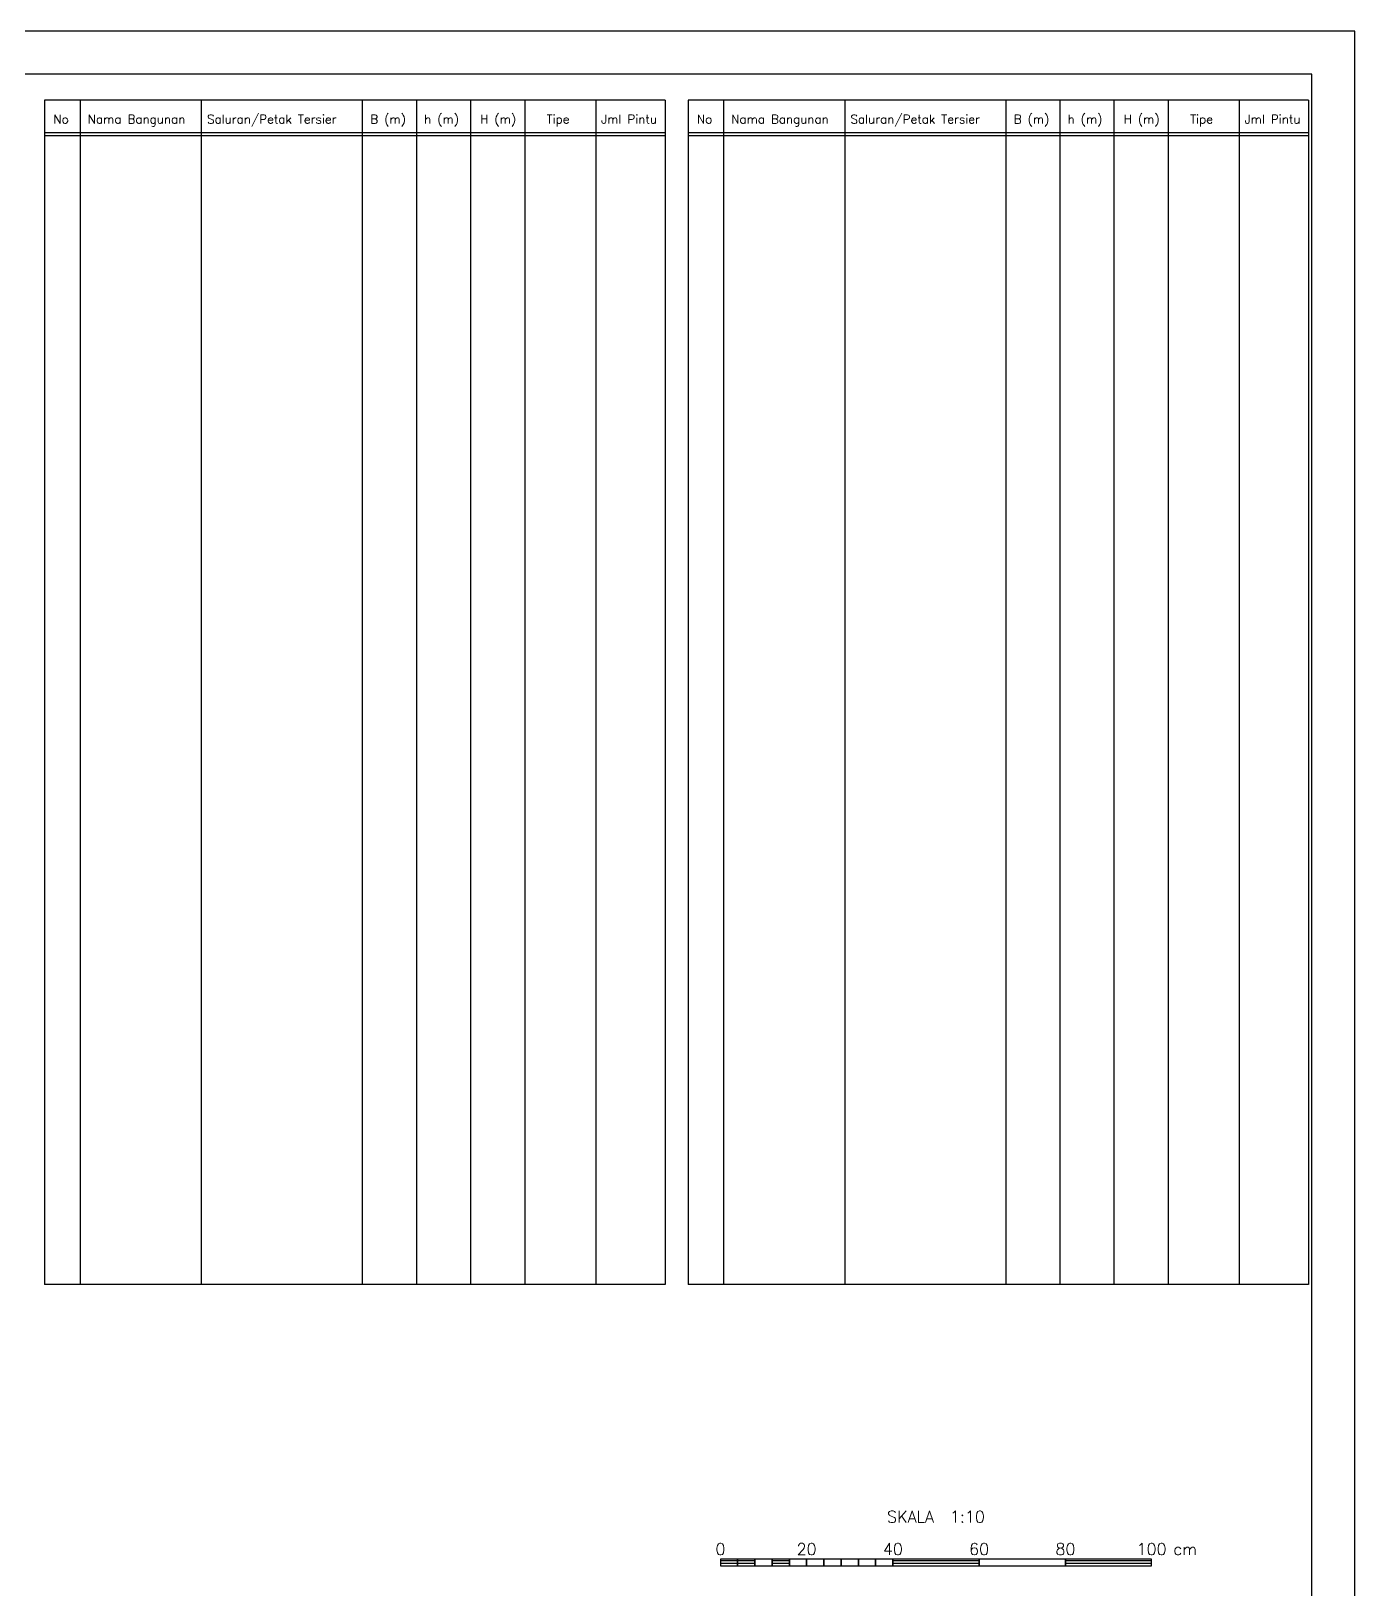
# Model space of a CAD drawing. Header units: metres. Extents: x -50 to 791, y -689 to 584.
# Drawn here: x 484.1 to 791, y 222.5 to 584 of the extents above; entities that cross this region are included whole.
import ezdxf
from ezdxf.enums import TextEntityAlignment as Align

# ---------------------------------------------------------------- set-up
doc = ezdxf.new("R2010")
doc.units = ezdxf.units.M
doc.header["$MEASUREMENT"] = 0
doc.layers.add('tabel', color=7, linetype='Continuous')
doc.styles.add('L80', font='simplex.shx', dxfattribs={"height": 2.03})
doc.styles.get("Standard").update_dxf_attribs({"font": 'Simplex.shx'})
pattern_1 = [(0, (633.88734, -39.9027), (0, 0.635), [])]

msp = doc.modelspace()

# ---------------------------------------------------------------- hatches: boundary and pattern name
at = {"linetype": 'Continuous'}
h = msp.add_hatch(dxfattribs=at)
h.set_pattern_fill('LINE', color=2, scale=0.2, style=0)
h.set_pattern_definition(pattern_1)
h.paths.add_polyline_path([(643.887339, 228.097271), (647.887339, 228.097271), (647.887339, 229.597271), (643.887339, 229.597271)])
h = msp.add_hatch(dxfattribs=at)
h.set_pattern_fill('LINE', color=2, scale=0.2, style=0)
h.set_pattern_definition(pattern_1)
h.paths.add_polyline_path([(647.887339, 228.097271), (651.887339, 228.097271), (651.887339, 229.597271), (647.887339, 229.597271)])
h = msp.add_hatch(dxfattribs=at)
h.set_pattern_fill('LINE', color=2, scale=0.2, style=0)
h.set_pattern_definition(pattern_1)
h.paths.add_polyline_path([(655.887339, 228.097271), (659.887339, 228.097271), (659.887339, 229.597271), (655.887339, 229.597271)])
h = msp.add_hatch(dxfattribs=at)
h.set_pattern_fill('LINE', color=2, scale=0.2, style=0)
h.set_pattern_definition(pattern_1)
h.paths.add_polyline_path([(683.887339, 228.097271), (703.887339, 228.097271), (703.887339, 229.597271), (683.887339, 229.597271)])
h = msp.add_hatch(dxfattribs=at)
h.set_pattern_fill('LINE', color=2, scale=0.2, style=0)
h.set_pattern_definition(pattern_1)
h.paths.add_polyline_path([(723.887339, 228.097271), (743.887339, 228.097271), (743.887339, 229.597271), (723.887339, 229.597271)])

# ---------------------------------------------------------------- linework, layer by layer
at = {"color": 2}
msp.add_lwpolyline([(-50, -10), (791, -10), (791, 584), (-50, 584)], close=True, dxfattribs=at)
at = {"color": 6}
msp.add_lwpolyline([(0, 0), (781, 0), (781, 574), (0, 574)], close=True, dxfattribs=at)
at = {"color": 3, "linetype": 'Continuous'}
for points in [[(643.887339, 228.097271), (647.887339, 228.097271), (647.887339, 229.597271), (643.887339, 229.597271)], [(647.887339, 228.097271), (651.887339, 228.097271), (651.887339, 229.597271), (647.887339, 229.597271)], [(651.887339, 228.097271), (655.887339, 228.097271), (655.887339, 229.597271), (651.887339, 229.597271)], [(655.887339, 228.097271), (659.887339, 228.097271), (659.887339, 229.597271), (655.887339, 229.597271)], [(659.887339, 228.097271), (663.887339, 228.097271), (663.887339, 229.597271), (659.887339, 229.597271)], [(663.887339, 228.097271), (667.887339, 228.097271), (667.887339, 229.597271), (663.887339, 229.597271)], [(667.887339, 228.097271), (671.887339, 228.097271), (671.887339, 229.597271), (667.887339, 229.597271)], [(671.887339, 228.097271), (675.887339, 228.097271), (675.887339, 229.597271), (671.887339, 229.597271)], [(675.887339, 228.097271), (679.887339, 228.097271), (679.887339, 229.597271), (675.887339, 229.597271)], [(679.887339, 228.097271), (683.887339, 228.097271), (683.887339, 229.597271), (679.887339, 229.597271)], [(683.887339, 228.097271), (703.887339, 228.097271), (703.887339, 229.597271), (683.887339, 229.597271)], [(703.887339, 228.097271), (723.887339, 228.097271), (723.887339, 229.597271), (703.887339, 229.597271)], [(723.887339, 228.097271), (743.887339, 228.097271), (743.887339, 229.597271), (723.887339, 229.597271)]]:
    msp.add_lwpolyline(points, close=True, dxfattribs=at)
at = {"layer": 'tabel', "color": 3, "linetype": 'Continuous'}
for p, q in [((487.196982, 568.028127), (487.196982, 293.347122)), ((631.102105, 568.028127), (487.196982, 568.028127)), ((631.102105, 568.028127), (631.102105, 293.347122)), ((636.3874, 568.028127), (636.3874, 293.347122)), ((780.292523, 568.028127), (636.3874, 568.028127)), ((780.292523, 568.028127), (780.292523, 293.347122)), ((631.102105, 293.347122), (487.196982, 293.347122)), ((780.292523, 293.347122), (636.3874, 293.347122))]:
    msp.add_line(p, q, dxfattribs=at)
at = {"layer": 'tabel', "color": 2, "linetype": 'Continuous'}
for p, q in [((495.410711, 568.028127), (495.410711, 293.347122)), ((523.531528, 568.028127), (523.531528, 293.347122)), ((560.858563, 568.028127), (560.858563, 293.347122)), ((573.412499, 568.028127), (573.412499, 293.347122)), ((585.966436, 568.028127), (585.966436, 293.347122)), ((598.520372, 568.028127), (598.520372, 293.347122)), ((615.028811, 568.028127), (615.028811, 293.347122)), ((644.60113, 568.028127), (644.60113, 293.347122)), ((672.721946, 568.028127), (672.721946, 293.347122)), ((710.048981, 568.028127), (710.048981, 293.347122)), ((722.602917, 568.028127), (722.602917, 293.347122)), ((735.156854, 568.028127), (735.156854, 293.347122)), ((747.71079, 568.028127), (747.71079, 293.347122)), ((764.21923, 568.028127), (764.21923, 293.347122)), ((631.102105, 560.436196), (487.196982, 560.436196)), ((780.292523, 560.436196), (636.3874, 560.436196)), ((631.102105, 559.764041), (487.196982, 559.764041)), ((780.292523, 559.764041), (636.3874, 559.764041))]:
    msp.add_line(p, q, dxfattribs=at)

# ---------------------------------------------------------------- texts
at = {"color": 3, "linetype": 'Continuous'}
for s, p in [('SKALA  1:10', (693.887339, 238.097271)), ('0', (643.887339, 230.597271)), ('20', (663.887339, 230.597271)), ('40', (683.887339, 230.597271)), ('60', (703.887339, 230.597271)), ('80', (723.887339, 230.597271)), ('100', (743.887339, 230.597271))]:
    msp.add_text(s, height=2.7, dxfattribs=at).set_placement(p, align=Align.CENTER)
msp.add_text('cm', height=2.7, dxfattribs=at).set_placement((748.887339, 230.597271))
at = {"layer": 'tabel', "color": 3, "linetype": 'Continuous', "style": 'L80'}
for s, p in [('No', (489.252327, 563.585174)), ('Nama Bangunan', (497.212642, 563.585174)), ('Saluran/Petak Tersier', (524.868836, 563.585174)), ('B (m)', (562.717317, 563.585174)), ('h (m)', (575.206372, 563.585174)), ('H (m)', (588.199931, 563.585174)), ('Tipe', (603.608784, 563.585174)), ('Jml Pintu', (616.254795, 563.585174)), ('No', (638.442745, 563.585174)), ('Nama Bangunan', (646.40306, 563.585174)), ('Saluran/Petak Tersier', (674.059254, 563.585174)), ('B (m)', (711.907735, 563.585174)), ('h (m)', (724.396791, 563.585174)), ('H (m)', (737.390349, 563.585174)), ('Tipe', (752.799202, 563.585174)), ('Jml Pintu', (765.445213, 563.585174))]:
    msp.add_text(s, height=2.03, dxfattribs=at).set_placement(p, align=Align.MIDDLE_LEFT)

doc.saveas('drawing.dxf')
